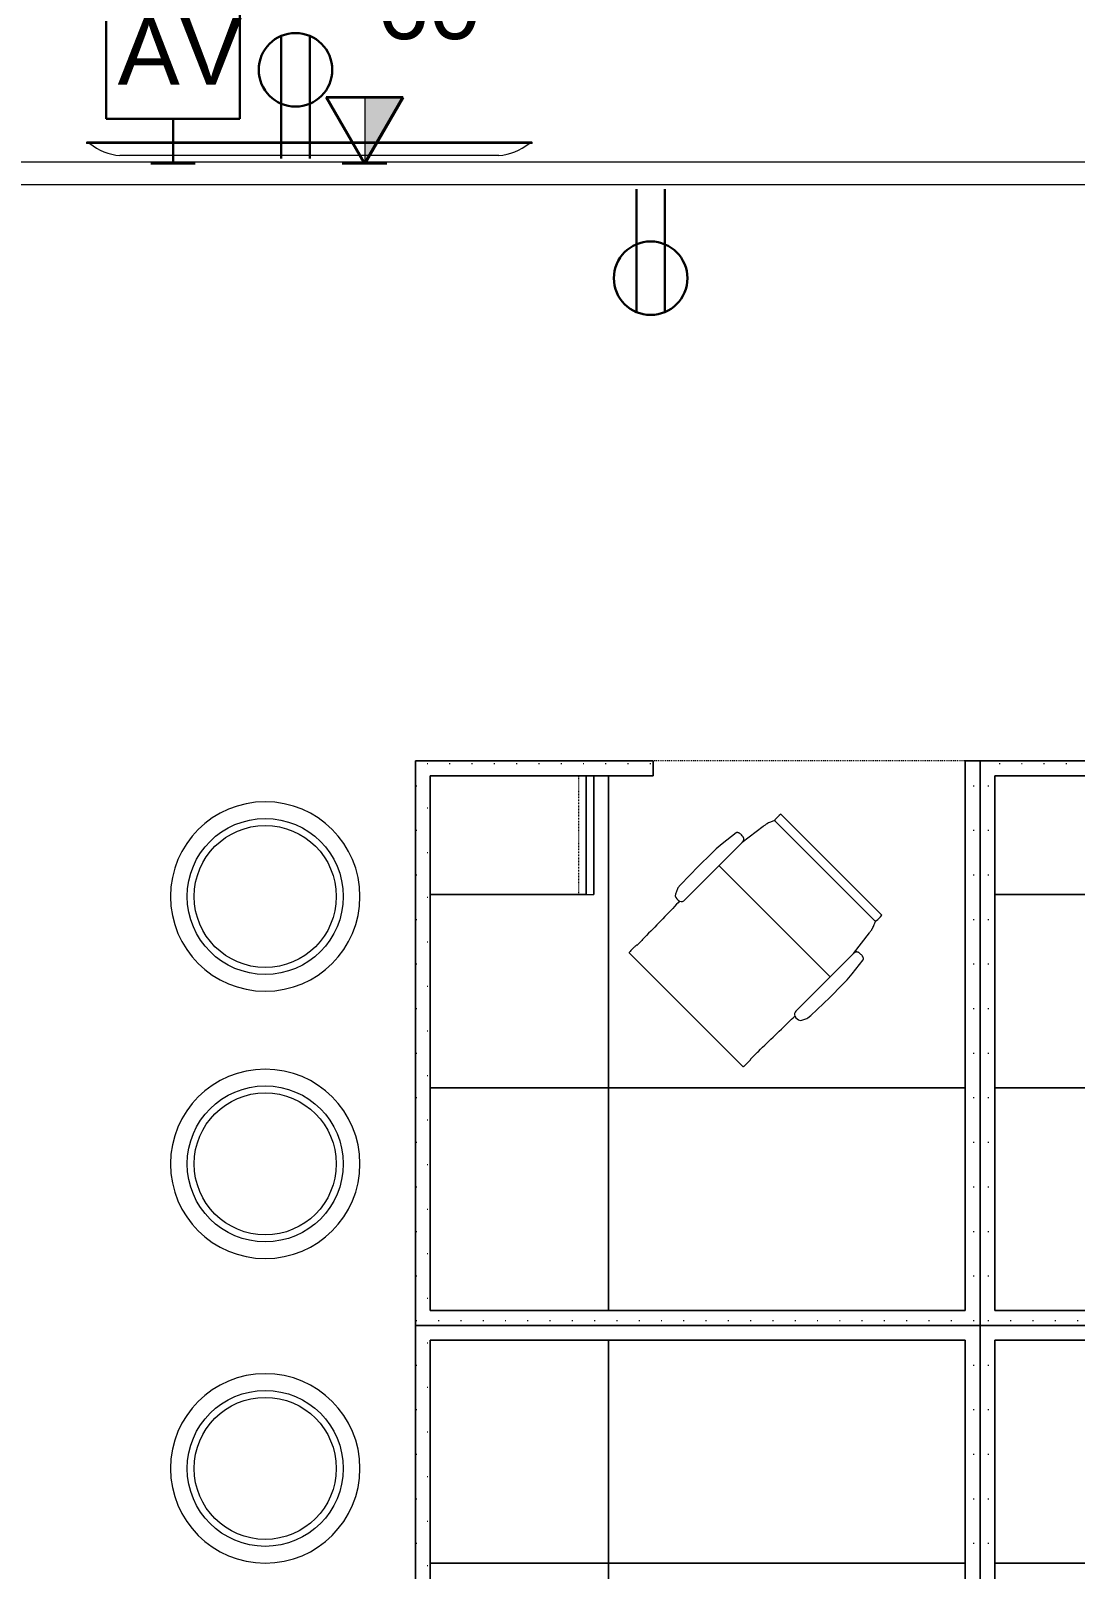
# Model space of a CAD drawing. Header units: inches. Extents: x 416 to 2283, y -56 to 1824.
# Drawn here: x 1838.4 to 1979, y 772.3 to 979.5 of the extents above; entities that cross this region are included whole.
import ezdxf

# ---------------------------------------------------------------- set-up
doc = ezdxf.new("R2010")
doc.units = ezdxf.units.IN
doc.header["$MEASUREMENT"] = 0
doc.linetypes.add('DASH 1_32_', pattern=[0.0625, 0.03125, -0.03125])
doc.linetypes.add('Dash 1_8_', pattern=[0.25, 0.125, -0.125])
for name, color, linetype, lineweight in [('A-ANNO-NOTE', 131, 'Continuous', 13), ('E-ELEC-FIXT-IDEN', 2, 'Continuous', 9), ('I-FURN', 30, 'Continuous', 9), ('I-WALL', 2, 'Continuous', 13), ('Q-SPCQ', 91, 'Continuous', 9)]:
    doc.layers.add(name, color=color, linetype=linetype, lineweight=lineweight)
doc.styles.add('Swis721 Lt BT', font='swissl.ttf', dxfattribs={"height": 9})

# ---------------------------------------------------------------- blocks, each defined once
blk = doc.blocks.new('Adjustable Workstation 1 - 7 x 7-7146736-Level XX  POWER _ SIGNAL')
at = {"layer": 'I-FURN'}
h = blk.add_hatch(dxfattribs=at)
h.set_pattern_fill('FP1_2', color=256, style=0, pattern_type=2)
h.set_pattern_definition([(270, (-805.175, 2042.223), (3, -1.5), [0.127, -2.873])])
h.paths.add_polyline_path([(0, 76), (0, 0), (76, 0), (76, 2), (2, 2), (2, 74), (74, 74), (74, 44), (76, 44), (76, 76), (2, 76)], flags=0)
for p, q in [((76, 76), (0, 76)), ((0, 76), (0, 0)), ((0, 0), (0, 76)), ((0, 76), (76, 76)), ((76, 44), (76, 76)), ((76, 76), (76, 44)), ((32, 74), (2, 74)), ((2, 74), (2, 2)), ((2, 2), (2, 74)), ((2, 74), (32, 74)), ((2, 2), (2, 74)), ((2, 74), (74, 74)), ((32, 74), (2, 74)), ((2, 74), (2, 50)), ((32, 74), (2, 74)), ((2, 74), (2, 50)), ((2, 50), (2, 74)), ((2, 74), (32, 74)), ((32, 2), (32, 74)), ((32, 74), (32, 2)), ((58, 74), (32, 74)), ((74, 74), (32, 74)), ((32, 74), (74, 74)), ((74, 74), (58, 74)), ((58, 74), (58, 52)), ((58, 53), (58, 74)), ((58, 74), (74, 74)), ((74, 74), (58, 74)), ((74, 52), (74, 74)), ((74, 74), (74, 53)), ((74, 74), (74, 44)), ((74, 53), (74, 74)), ((74, 50), (74, 74)), ((74, 74), (74, 50)), ((74, 53), (58, 53)), ((74, 53), (58, 53)), ((58, 53), (58, 52)), ((74, 53), (58, 53)), ((58, 53), (74, 53)), ((58, 53), (58, 52)), ((58, 53), (58, 52)), ((74, 53), (58, 53)), ((58, 53), (74, 53)), ((58, 53), (58, 52)), ((58, 53), (58, 52)), ((74, 53), (58, 53)), ((58, 53), (74, 53)), ((58, 53), (58, 52)), ((58, 53), (58, 52)), ((58, 52), (74, 52)), ((58, 52), (74, 52)), ((58, 52), (74, 52)), ((58, 52), (74, 52)), ((58, 52), (74, 52)), ((58, 52), (74, 52)), ((58, 52), (74, 52)), ((58, 52), (74, 52)), ((74, 52), (58, 52)), ((58, 52), (74, 52)), ((74, 52), (58, 52)), ((58, 52), (74, 52)), ((74, 52), (58, 52)), ((58, 52), (74, 52)), ((74, 52), (74, 53)), ((74, 52), (74, 53)), ((74, 53), (74, 52)), ((74, 52), (74, 53)), ((74, 53), (74, 52)), ((74, 52), (74, 53)), ((74, 53), (74, 52)), ((74, 52), (74, 53)), ((74, 50), (74, 52)), ((2, 50), (2, 2)), ((2, 50), (32, 50)), ((32, 50), (2, 50)), ((32, 50), (74, 50)), ((74, 50), (32, 50)), ((74, 44), (74, 50)), ((74, 44), (76, 44)), ((76, 44), (74, 44)), ((0, 0), (76, 0)), ((76, 0), (0, 0)), ((2, 2), (32, 2)), ((32, 2), (2, 2)), ((76, 2), (2, 2)), ((2, 2), (32, 2)), ((32, 2), (76, 2)), ((76, 0), (76, 2)), ((76, 2), (76, 0))]:
    blk.add_line(p, q, dxfattribs=at)
at = {"layer": 'I-FURN', "linetype": 'Dash 1_8_'}
for p, q in [((76, 44), (76, 76)), ((76, 2), (76, 44)), ((76, 0), (76, 2))]:
    blk.add_line(p, q, dxfattribs=at)
at = {"layer": 'I-FURN', "linetype": 'DASH 1_32_'}
blk.add_line((58, 54), (74, 54), dxfattribs=at)
blk = doc.blocks.new('Adjustable Workstation 1 - 7 x 7-V2-Level XX  POWER _ SIGNAL')
at = {"layer": 'I-FURN'}
h = blk.add_hatch(dxfattribs=at)
h.set_pattern_fill('FP1_3', color=256, style=0, pattern_type=2)
h.set_pattern_definition([(90, (805.175, -2042.223), (-3, 1.5), [0.127, -2.873])])
h.paths.add_polyline_path([(76, -69.21), (76, -44), (74, -44), (74, -74), (2, -74), (2, -2), (76, -2), (76, 0), (0, 0), (0, -76), (76, -76), (76, -74)], flags=0)
for p, q in [((76, 0), (0, 0)), ((0, 0), (0, -76)), ((0, 0), (76, 0)), ((0, -76), (0, 0)), ((76, -2), (76, 0)), ((76, 0), (76, -2)), ((32, -2), (2, -2)), ((2, -2), (2, -74)), ((2, -74), (2, -2)), ((2, -2), (32, -2)), ((2, -74), (2, -2)), ((2, -2), (76, -2)), ((32, -2), (2, -2)), ((2, -2), (2, -50)), ((32, -74), (32, -2)), ((32, -2), (32, -74)), ((76, -2), (32, -2)), ((76, -44), (74, -44)), ((74, -44), (74, -74)), ((74, -50), (74, -44)), ((74, -44), (76, -44)), ((76, -76), (76, -44)), ((76, -44), (76, -76)), ((2, -50), (2, -74)), ((32, -50), (2, -50)), ((2, -50), (2, -74)), ((2, -74), (2, -50)), ((2, -50), (32, -50)), ((74, -50), (32, -50)), ((32, -50), (74, -50)), ((74, -52), (74, -50)), ((74, -74), (74, -50)), ((74, -50), (74, -74)), ((58, -52), (74, -52)), ((58, -52), (74, -52)), ((58, -52), (74, -52)), ((58, -52), (74, -52)), ((58, -52), (74, -52)), ((58, -52), (74, -52)), ((58, -52), (58, -74)), ((74, -52), (58, -52)), ((74, -52), (58, -52)), ((58, -52), (58, -53)), ((74, -52), (58, -52)), ((58, -52), (74, -52)), ((58, -52), (58, -53)), ((58, -52), (58, -53)), ((74, -52), (58, -52)), ((58, -52), (74, -52)), ((58, -52), (58, -53)), ((58, -52), (58, -53)), ((74, -52), (58, -52)), ((58, -52), (74, -52)), ((58, -52), (58, -53)), ((58, -52), (58, -53)), ((58, -53), (74, -53)), ((58, -74), (58, -53)), ((58, -53), (74, -53)), ((74, -53), (58, -53)), ((58, -53), (74, -53)), ((74, -53), (58, -53)), ((58, -53), (74, -53)), ((74, -53), (58, -53)), ((58, -53), (74, -53)), ((74, -74), (74, -52)), ((74, -53), (74, -52)), ((74, -53), (74, -52)), ((74, -52), (74, -53)), ((74, -53), (74, -52)), ((74, -52), (74, -53)), ((74, -53), (74, -52)), ((74, -52), (74, -53)), ((74, -53), (74, -52)), ((74, -53), (74, -74)), ((74, -74), (74, -53)), ((2, -74), (32, -74)), ((32, -74), (2, -74)), ((74, -74), (2, -74)), ((2, -74), (32, -74)), ((2, -74), (32, -74)), ((32, -74), (2, -74)), ((32, -74), (58, -74)), ((32, -74), (74, -74)), ((74, -74), (32, -74)), ((58, -74), (74, -74)), ((74, -74), (58, -74)), ((58, -74), (74, -74)), ((0, -76), (76, -76)), ((76, -76), (0, -76))]:
    blk.add_line(p, q, dxfattribs=at)
at = {"layer": 'I-FURN', "linetype": 'Dash 1_8_'}
for p, q in [((76, 0), (76, -2)), ((76, -2), (76, -44)), ((76, -44), (76, -76))]:
    blk.add_line(p, q, dxfattribs=at)
at = {"layer": 'I-FURN', "linetype": 'DASH 1_32_'}
blk.add_line((58, -54), (74, -54), dxfattribs=at)
blk = doc.blocks.new('Adjustable Workstation 1 - 7 x 7-V3-Level XX  POWER _ SIGNAL')
at = {"layer": 'I-FURN'}
h = blk.add_hatch(dxfattribs=at)
h.set_pattern_fill('FP1_4', color=256, style=0, pattern_type=2)
h.set_pattern_definition([(270, (-805.175, 1966.223), (3, -1.5), [0.127, -2.873])])
h.paths.add_polyline_path([(0, 76), (0, 0), (76, 0), (76, 2), (2, 2), (2, 74), (74, 74), (74, 44), (76, 44), (76, 76), (2, 76)], flags=0)
for p, q in [((76, 76), (0, 76)), ((0, 76), (0, 0)), ((0, 0), (0, 76)), ((0, 76), (76, 76)), ((76, 44), (76, 76)), ((76, 76), (76, 44)), ((32, 74), (2, 74)), ((2, 74), (2, 2)), ((2, 2), (2, 74)), ((2, 74), (32, 74)), ((2, 2), (2, 74)), ((2, 74), (74, 74)), ((32, 74), (2, 74)), ((2, 74), (2, 50)), ((32, 74), (2, 74)), ((2, 74), (2, 50)), ((2, 50), (2, 74)), ((2, 74), (32, 74)), ((32, 2), (32, 74)), ((32, 74), (32, 2)), ((58, 74), (32, 74)), ((74, 74), (32, 74)), ((32, 74), (74, 74)), ((74, 74), (58, 74)), ((58, 74), (58, 52)), ((58, 53), (58, 74)), ((58, 74), (74, 74)), ((74, 74), (58, 74)), ((74, 52), (74, 74)), ((74, 74), (74, 53)), ((74, 74), (74, 44)), ((74, 53), (74, 74)), ((74, 50), (74, 74)), ((74, 74), (74, 50)), ((74, 53), (58, 53)), ((74, 53), (58, 53)), ((58, 53), (58, 52)), ((74, 53), (58, 53)), ((58, 53), (74, 53)), ((58, 53), (58, 52)), ((58, 53), (58, 52)), ((74, 53), (58, 53)), ((58, 53), (74, 53)), ((58, 53), (58, 52)), ((58, 53), (58, 52)), ((74, 53), (58, 53)), ((58, 53), (74, 53)), ((58, 53), (58, 52)), ((58, 53), (58, 52)), ((58, 52), (74, 52)), ((58, 52), (74, 52)), ((58, 52), (74, 52)), ((58, 52), (74, 52)), ((58, 52), (74, 52)), ((58, 52), (74, 52)), ((58, 52), (74, 52)), ((58, 52), (74, 52)), ((74, 52), (58, 52)), ((58, 52), (74, 52)), ((74, 52), (58, 52)), ((58, 52), (74, 52)), ((74, 52), (58, 52)), ((58, 52), (74, 52)), ((74, 52), (74, 53)), ((74, 52), (74, 53)), ((74, 53), (74, 52)), ((74, 52), (74, 53)), ((74, 53), (74, 52)), ((74, 52), (74, 53)), ((74, 53), (74, 52)), ((74, 52), (74, 53)), ((74, 50), (74, 52)), ((2, 50), (2, 2)), ((2, 50), (32, 50)), ((32, 50), (2, 50)), ((32, 50), (74, 50)), ((74, 50), (32, 50)), ((74, 44), (74, 50)), ((74, 44), (76, 44)), ((76, 44), (74, 44)), ((0, 0), (76, 0)), ((76, 0), (0, 0)), ((2, 2), (32, 2)), ((32, 2), (2, 2)), ((76, 2), (2, 2)), ((2, 2), (32, 2)), ((32, 2), (76, 2)), ((76, 0), (76, 2)), ((76, 2), (76, 0))]:
    blk.add_line(p, q, dxfattribs=at)
at = {"layer": 'I-FURN', "linetype": 'Dash 1_8_'}
for p, q in [((76, 44), (76, 76)), ((76, 2), (76, 44)), ((76, 0), (76, 2))]:
    blk.add_line(p, q, dxfattribs=at)
at = {"layer": 'I-FURN', "linetype": 'DASH 1_32_'}
blk.add_line((58, 54), (74, 54), dxfattribs=at)
blk = doc.blocks.new('HermanMiller_Collection_Eames_AluminumGroup_LoungeChairSwivel - Arms Swivel Base-6956842-Level XX  POWER _ SIGNAL')
at = {"layer": 'I-FURN'}
for p, q in [((-3.51, 12.46), (-4.59, 12.38)), ((-2.64, 12.49), (-3.51, 12.46)), ((-0.18, 12.49), (-2.64, 12.49)), ((3.32, 12.43), (-0.18, 12.49)), ((-6.61, 10.58), (-10.12, 10.12)), ((-4.59, 12.38), (-6.94, 12.09)), ((-6.94, 10.64), (-6.61, 10.58)), ((-6.61, 10.58), (4.33, 10.58)), ((-2.19, -10.58), (-2.19, 10.58)), ((3.84, 12.38), (3.32, 12.43)), ((3.99, 12.34), (3.84, 12.38)), ((4.64, 12.01), (3.99, 12.34)), ((4.83, 11.89), (4.64, 12.01)), ((13.22, 10.86), (13.22, 10.83)), ((14.64, -10.85), (14.64, 10.85)), ((-12.96, 9.61), (-12.96, -9.61)), ((-11.95, 9.59), (-11.95, 9.63)), ((-11.76, 9.6), (-11.95, 9.59)), ((-11.76, 9.6), (-11.76, -9.6)), ((-11.95, -9.63), (-11.95, -9.59)), ((-11.95, -9.59), (-11.76, -9.6)), ((-10.12, -10.12), (-6.61, -10.58)), ((-6.61, -10.58), (-6.94, -10.64)), ((-6.94, -12.09), (-4.59, -12.38)), ((-6.61, -10.58), (4.33, -10.58)), ((-4.59, -12.38), (-3.51, -12.46)), ((-0.18, -12.49), (3.32, -12.43)), ((3.32, -12.43), (3.84, -12.38)), ((3.84, -12.38), (3.99, -12.34)), ((3.99, -12.34), (4.64, -12.01)), ((4.64, -12.01), (4.83, -11.89)), ((13.22, -10.83), (13.22, -10.86)), ((-3.51, -12.46), (-2.64, -12.49)), ((-2.64, -12.49), (-0.18, -12.49))]:
    blk.add_line(p, q, dxfattribs=at)
at = {"layer": 'I-FURN', "flags": 128}
for points in [[(5.52, 10.95), (5.23, 10.95), (4.94, 10.96)], [(4.94, -10.96), (5.23, -10.95), (5.52, -10.95)]]:
    blk.add_lwpolyline(points, dxfattribs=at)
at = {"layer": 'I-FURN'}
for centre, radius, start, end in [((4.33, 11.27), 0.69, 270, 332.7502), ((3.68, 11.28), 1.3, 345.8347, 28.1255), ((-12.38, 5.3), 4.35, 84.2936, 97.7064), ((-12.38, -5.3), 4.35, 262.2936, 275.7064), ((4.33, -11.27), 0.69, 27.2498, 90), ((3.68, -11.28), 1.3, 331.8745, 14.1653)]:
    blk.add_arc(centre, radius, start, end, dxfattribs=at)
for points, knots in [([(-6.94, 12.09), (-6.95, 12.09), (-6.97, 12.09), (-6.99, 12.08), (-7, 12.08), (-7.02, 12.07), (-7.03, 12.06), (-7.05, 12.05), (-7.05, 12.04), (-7.06, 12.04), (-7.07, 12.03), (-7.08, 12.02), (-7.09, 12.01), (-7.1, 12), (-7.11, 11.98), (-7.12, 11.97), (-7.13, 11.96), (-7.14, 11.94), (-7.15, 11.92), (-7.16, 11.9), (-7.18, 11.85), (-7.21, 11.77), (-7.23, 11.66), (-7.25, 11.52), (-7.26, 11.37), (-7.25, 11.23), (-7.24, 11.11), (-7.22, 11.02), (-7.2, 10.95), (-7.18, 10.9), (-7.17, 10.87), (-7.16, 10.85), (-7.15, 10.83), (-7.14, 10.81), (-7.13, 10.8), (-7.12, 10.78), (-7.11, 10.77), (-7.11, 10.76), (-7.1, 10.74), (-7.09, 10.73), (-7.08, 10.72), (-7.07, 10.71), (-7.06, 10.7), (-7.05, 10.69), (-7.03, 10.68), (-7.02, 10.67), (-7, 10.66), (-6.99, 10.65), (-6.96, 10.65), (-6.95, 10.65), (-6.94, 10.64)], [0, 0, 0, 0, 0.020833, 0.03125, 0.041667, 0.052083, 0.0625, 0.072917, 0.078125, 0.083333, 0.088542, 0.09375, 0.104167, 0.114583, 0.125, 0.135417, 0.145833, 0.15625, 0.166667, 0.1875, 0.208333, 0.25, 0.333333, 0.416667, 0.5, 0.583333, 0.666667, 0.708333, 0.75, 0.78125, 0.796875, 0.8125, 0.828125, 0.835938, 0.84375, 0.859375, 0.867188, 0.875, 0.882812, 0.890625, 0.90625, 0.914062, 0.917969, 0.921875, 0.9375, 0.953125, 0.957031, 0.96875, 0.984375, 1, 1, 1, 1]), ([(13.34, 10.88), (13.32, 10.88), (13.29, 10.88), (13.27, 10.88), (13.25, 10.88), (13.23, 10.87), (13.22, 10.87), (13.22, 10.87), (13.22, 10.86)], [0, 0, 0, 0, 0.25, 0.375, 0.5, 0.625, 0.75, 1, 1, 1, 1]), ([(14.64, 10.85), (14.64, 10.85), (14.63, 10.86), (14.6, 10.87), (14.54, 10.87), (14.47, 10.88), (14.38, 10.89), (14.25, 10.89), (13.97, 10.9), (13.61, 10.9), (13.4, 10.89), (13.34, 10.88)], [0, 0, 0, 0, 0.071429, 0.142857, 0.214286, 0.285714, 0.357143, 0.428571, 0.571429, 0.857143, 1, 1, 1, 1]), ([(-6.94, -10.64), (-6.95, -10.65), (-6.97, -10.65), (-6.99, -10.65), (-7, -10.66), (-7.02, -10.67), (-7.03, -10.68), (-7.05, -10.69), (-7.05, -10.69), (-7.06, -10.7), (-7.07, -10.71), (-7.08, -10.72), (-7.08, -10.73), (-7.1, -10.74), (-7.11, -10.76), (-7.12, -10.77), (-7.13, -10.78), (-7.13, -10.8), (-7.15, -10.82), (-7.16, -10.85), (-7.18, -10.89), (-7.2, -10.95), (-7.22, -11.02), (-7.24, -11.11), (-7.26, -11.28), (-7.26, -11.47), (-7.23, -11.66), (-7.21, -11.77), (-7.18, -11.84), (-7.17, -11.87), (-7.16, -11.89), (-7.15, -11.91), (-7.14, -11.93), (-7.13, -11.94), (-7.12, -11.96), (-7.12, -11.97), (-7.11, -11.98), (-7.1, -12), (-7.09, -12.01), (-7.08, -12.02), (-7.07, -12.03), (-7.06, -12.04), (-7.05, -12.05), (-7.03, -12.06), (-7.02, -12.07), (-7, -12.08), (-6.99, -12.08), (-6.96, -12.09), (-6.95, -12.09), (-6.94, -12.09)], [0, 0, 0, 0, 0.020833, 0.03125, 0.041667, 0.052083, 0.0625, 0.072917, 0.078125, 0.083333, 0.088542, 0.09375, 0.104167, 0.114583, 0.125, 0.135417, 0.145833, 0.15625, 0.166667, 0.1875, 0.208333, 0.25, 0.291667, 0.333333, 0.416667, 0.583333, 0.666667, 0.75, 0.78125, 0.796875, 0.8125, 0.828125, 0.835938, 0.84375, 0.859375, 0.867188, 0.875, 0.882812, 0.890625, 0.90625, 0.914062, 0.917969, 0.921875, 0.9375, 0.953125, 0.957031, 0.96875, 0.984375, 1, 1, 1, 1]), ([(13.22, -10.86), (13.22, -10.87), (13.22, -10.87), (13.23, -10.87), (13.25, -10.88), (13.27, -10.88), (13.29, -10.88), (13.32, -10.88), (13.34, -10.88)], [0, 0, 0, 0, 0.25, 0.375, 0.5, 0.625, 0.75, 1, 1, 1, 1]), ([(13.34, -10.88), (13.4, -10.89), (13.54, -10.9), (13.87, -10.9), (14.27, -10.9), (14.52, -10.88), (14.62, -10.86), (14.64, -10.86), (14.64, -10.85)], [0, 0, 0, 0, 0.142857, 0.285714, 0.571429, 0.785714, 0.892857, 1, 1, 1, 1])]:
    blk.add_open_spline(points, degree=3, knots=knots, dxfattribs=at)
for points in [[(11.73, 10.84), (10.68, 10.85), (8.59, 10.89), (6.54, 10.92), (5.52, 10.95)], [(13.22, 10.83), (12.96, 10.83), (12.47, 10.83), (11.97, 10.84), (11.73, 10.84)], [(-10.83, 9.99), (-11.02, 9.92), (-11.37, 9.8), (-11.64, 9.67), (-11.76, 9.6)], [(-10.12, 10.12), (-10.2, 10.11), (-10.35, 10.09), (-10.55, 10.06), (-10.71, 10.02), (-10.79, 10), (-10.83, 9.99)], [(-11.76, -9.6), (-11.64, -9.67), (-11.37, -9.8), (-11.02, -9.92), (-10.83, -9.99)], [(-10.83, -9.99), (-10.79, -10), (-10.71, -10.02), (-10.55, -10.06), (-10.35, -10.09), (-10.2, -10.11), (-10.12, -10.12)], [(5.52, -10.95), (6.54, -10.92), (8.59, -10.89), (10.68, -10.85), (11.73, -10.84)], [(11.73, -10.84), (11.97, -10.84), (12.47, -10.83), (12.96, -10.83), (13.22, -10.83)]]:
    blk.add_open_spline(points, degree=3, dxfattribs=at)
blk = doc.blocks.new('Adjustable Workstation 1 - 7 x 7-V4-Level XX  POWER _ SIGNAL')
at = {"layer": 'I-FURN'}
h = blk.add_hatch(dxfattribs=at)
h.set_pattern_fill('FP1_5', color=256, style=0, pattern_type=2)
h.set_pattern_definition([(90, (805.175, -1966.223), (-3, 1.5), [0.127, -2.873])])
h.paths.add_polyline_path([(76, 0), (0, 0), (0, -76), (76, -76), (76, -44), (74, -44), (74, -74), (2, -74), (2, -2), (76, -2)], flags=0)
for p, q in [((76, 0), (0, 0)), ((0, 0), (0, -76)), ((0, 0), (76, 0)), ((0, -76), (0, 0)), ((76, -2), (76, 0)), ((76, 0), (76, -2)), ((32, -2), (2, -2)), ((2, -2), (2, -74)), ((2, -74), (2, -2)), ((2, -2), (32, -2)), ((2, -74), (2, -2)), ((2, -2), (76, -2)), ((32, -2), (2, -2)), ((2, -2), (2, -50)), ((32, -74), (32, -2)), ((32, -2), (32, -74)), ((76, -2), (32, -2)), ((76, -44), (74, -44)), ((74, -44), (74, -74)), ((74, -50), (74, -44)), ((74, -44), (76, -44)), ((76, -76), (76, -44)), ((76, -44), (76, -76)), ((2, -50), (2, -74)), ((32, -50), (2, -50)), ((2, -50), (2, -74)), ((2, -74), (2, -50)), ((2, -50), (32, -50)), ((74, -50), (32, -50)), ((32, -50), (74, -50)), ((74, -52), (74, -50)), ((74, -74), (74, -50)), ((74, -50), (74, -74)), ((58, -52), (74, -52)), ((58, -52), (74, -52)), ((58, -52), (74, -52)), ((58, -52), (74, -52)), ((58, -52), (74, -52)), ((58, -52), (74, -52)), ((58, -52), (58, -74)), ((74, -52), (58, -52)), ((74, -52), (58, -52)), ((58, -52), (58, -53)), ((74, -52), (58, -52)), ((58, -52), (74, -52)), ((58, -52), (58, -53)), ((58, -52), (58, -53)), ((74, -52), (58, -52)), ((58, -52), (74, -52)), ((58, -52), (58, -53)), ((58, -52), (58, -53)), ((74, -52), (58, -52)), ((58, -52), (74, -52)), ((58, -52), (58, -53)), ((58, -52), (58, -53)), ((58, -53), (74, -53)), ((58, -74), (58, -53)), ((58, -53), (74, -53)), ((74, -53), (58, -53)), ((58, -53), (74, -53)), ((74, -53), (58, -53)), ((58, -53), (74, -53)), ((74, -53), (58, -53)), ((58, -53), (74, -53)), ((74, -74), (74, -52)), ((74, -53), (74, -52)), ((74, -53), (74, -52)), ((74, -52), (74, -53)), ((74, -53), (74, -52)), ((74, -52), (74, -53)), ((74, -53), (74, -52)), ((74, -52), (74, -53)), ((74, -53), (74, -52)), ((74, -53), (74, -74)), ((74, -74), (74, -53)), ((2, -74), (32, -74)), ((32, -74), (2, -74)), ((74, -74), (2, -74)), ((2, -74), (32, -74)), ((2, -74), (32, -74)), ((32, -74), (2, -74)), ((32, -74), (58, -74)), ((32, -74), (74, -74)), ((74, -74), (32, -74)), ((58, -74), (74, -74)), ((74, -74), (58, -74)), ((58, -74), (74, -74)), ((0, -76), (76, -76)), ((76, -76), (0, -76))]:
    blk.add_line(p, q, dxfattribs=at)
at = {"layer": 'I-FURN', "linetype": 'Dash 1_8_'}
for p, q in [((76, 0), (76, -2)), ((76, -2), (76, -44)), ((76, -44), (76, -76))]:
    blk.add_line(p, q, dxfattribs=at)
at = {"layer": 'I-FURN', "linetype": 'DASH 1_32_'}
blk.add_line((58, -54), (74, -54), dxfattribs=at)
blk = doc.blocks.new('Seating-Small-Teknion-STBB_Qui-R2014 - Small-7264094-Level XX  POWER _ SIGNAL')
at = {"layer": 'I-FURN'}
for radius in [10.5, 9.56]:
    blk.add_circle((0, 0), radius, dxfattribs=at)
for start, end in [(0, 180), (180, 0)]:
    blk.add_arc((0, 0), 12.75, start, end, dxfattribs=at)
blk = doc.blocks.new('A-Flat_Screen_TV - OLED 65B6P 65_-4747238-Level XX  POWER _ SIGNAL')
at = {"layer": 'Q-SPCQ'}
for p, q in [((-30, 0.19), (30, 0.19)), ((-30, 0.19), (-30, 0)), ((30, 0), (-30, 0)), ((-29.94, 0), (-29.94, -0.06)), ((-25.5, 1.81), (25.5, 1.81)), ((29.94, -0.06), (29.94, 0)), ((30, 0), (30, 0.19)), ((29.94, -0.06), (-29.94, -0.06))]:
    blk.add_line(p, q, dxfattribs=at)
for centre, start, end in [((-24.9, -5.58), 94.6372, 128.9656), ((24.9, -5.58), 51.0344, 85.3628)]:
    blk.add_arc(centre, 7.41, start, end, dxfattribs=at)

msp = doc.modelspace()

# ---------------------------------------------------------------- hatches: boundary and pattern name
at = {"layer": 'A-ANNO-NOTE', "lineweight": 9}
msp.add_hatch(color=256, dxfattribs=at).paths.add_polyline_path([(1883.41, 961.53), (1888.57, 970.46), (1883.41, 970.46)], flags=0)

# ---------------------------------------------------------------- linework, layer by layer
at = {"layer": 'A-ANNO-NOTE', "lineweight": 30}
for p, q in [((1848.59, 985.6), (1848.59, 967.6)), ((1866.59, 967.6), (1866.59, 985.6)), ((1872.16, 962.25), (1872.16, 978.78)), ((1872.16, 962.25), (1872.16, 978.78)), ((1876, 962.25), (1876, 978.78)), ((1883.37, 961.6), (1878.21, 970.53)), ((1878.21, 970.53), (1888.53, 970.53)), ((1883.41, 961.53), (1878.25, 970.46)), ((1878.25, 970.46), (1888.57, 970.46)), ((1883.37, 961.6), (1888.53, 970.53)), ((1883.41, 961.53), (1888.57, 970.46)), ((1848.59, 967.6), (1866.59, 967.6)), ((1857.59, 961.6), (1857.59, 967.6)), ((1860.59, 961.6), (1854.59, 961.6)), ((1886.37, 961.6), (1880.37, 961.6)), ((1919.96, 958.12), (1919.96, 941.59)), ((1923.79, 958.12), (1923.79, 941.59)), ((1923.79, 958.12), (1923.79, 941.59))]:
    msp.add_line(p, q, dxfattribs=at)
at = {"layer": 'A-ANNO-NOTE', "lineweight": 9}
for p, q in [((1883.41, 961.53), (1888.57, 970.46)), ((1888.57, 970.46), (1883.41, 970.46)), ((1883.41, 970.46), (1883.41, 961.53))]:
    msp.add_line(p, q, dxfattribs=at)
at = {"layer": 'A-ANNO-NOTE', "lineweight": 30}
for centre in [(1874.08, 974.21), (1921.88, 946.15)]:
    msp.add_circle(centre, 4.95, dxfattribs=at)
at = {"layer": 'I-WALL'}
for p, q in [((1993.87, 961.77), (1766.25, 961.77)), ((1764.8, 958.77), (1993.87, 958.77))]:
    msp.add_line(p, q, dxfattribs=at)

# ---------------------------------------------------------------- block references
at = {"layer": 'I-FURN'}
for name, p, rotation in [('Adjustable Workstation 1 - 7 x 7-V3-Level XX  POWER _ SIGNAL', (1966.22, 805.17), 89.9999999999998), ('Adjustable Workstation 1 - 7 x 7-7146736-Level XX  POWER _ SIGNAL', (2042.22, 805.17), 89.9999999999998), ('Seating-Small-Teknion-STBB_Qui-R2014 - Small-7264094-Level XX  POWER _ SIGNAL', (1870, 862.91), 180), ('HermanMiller_Collection_Eames_AluminumGroup_LoungeChairSwivel - Arms Swivel Base-6956842-Level XX  POWER _ SIGNAL', (1937.02, 858.02), 224.9999999999996), ('Seating-Small-Teknion-STBB_Qui-R2014 - Small-7264094-Level XX  POWER _ SIGNAL', (1870, 826.91), 180), ('Adjustable Workstation 1 - 7 x 7-V4-Level XX  POWER _ SIGNAL', (1966.22, 805.17), 269.999999999999), ('Adjustable Workstation 1 - 7 x 7-V2-Level XX  POWER _ SIGNAL', (2042.22, 805.17), 269.999999999999), ('Seating-Small-Teknion-STBB_Qui-R2014 - Small-7264094-Level XX  POWER _ SIGNAL', (1870, 785.91), 180)]:
    msp.add_blockref(name, p, dxfattribs=dict(at, rotation=rotation))
at = {"layer": 'Q-SPCQ', "rotation": 180}
msp.add_blockref('A-Flat_Screen_TV - OLED 65B6P 65_-4747238-Level XX  POWER _ SIGNAL', (1875.95, 964.47), dxfattribs=at)

# ---------------------------------------------------------------- texts
at = {"layer": 'A-ANNO-NOTE', "lineweight": 9, "insert": (1850.13, 981.19), "char_height": 9, "width": 18.18, "attachment_point": 1, "style": 'Swis721 Lt BT'}
msp.add_mtext('AV', dxfattribs=at)
at = {"layer": 'E-ELEC-FIXT-IDEN', "insert": (1885.05, 987.34), "char_height": 9, "width": 20.604, "attachment_point": 1, "style": 'Swis721 Lt BT'}
msp.add_mtext('60"', dxfattribs=at)

doc.saveas('drawing.dxf')
